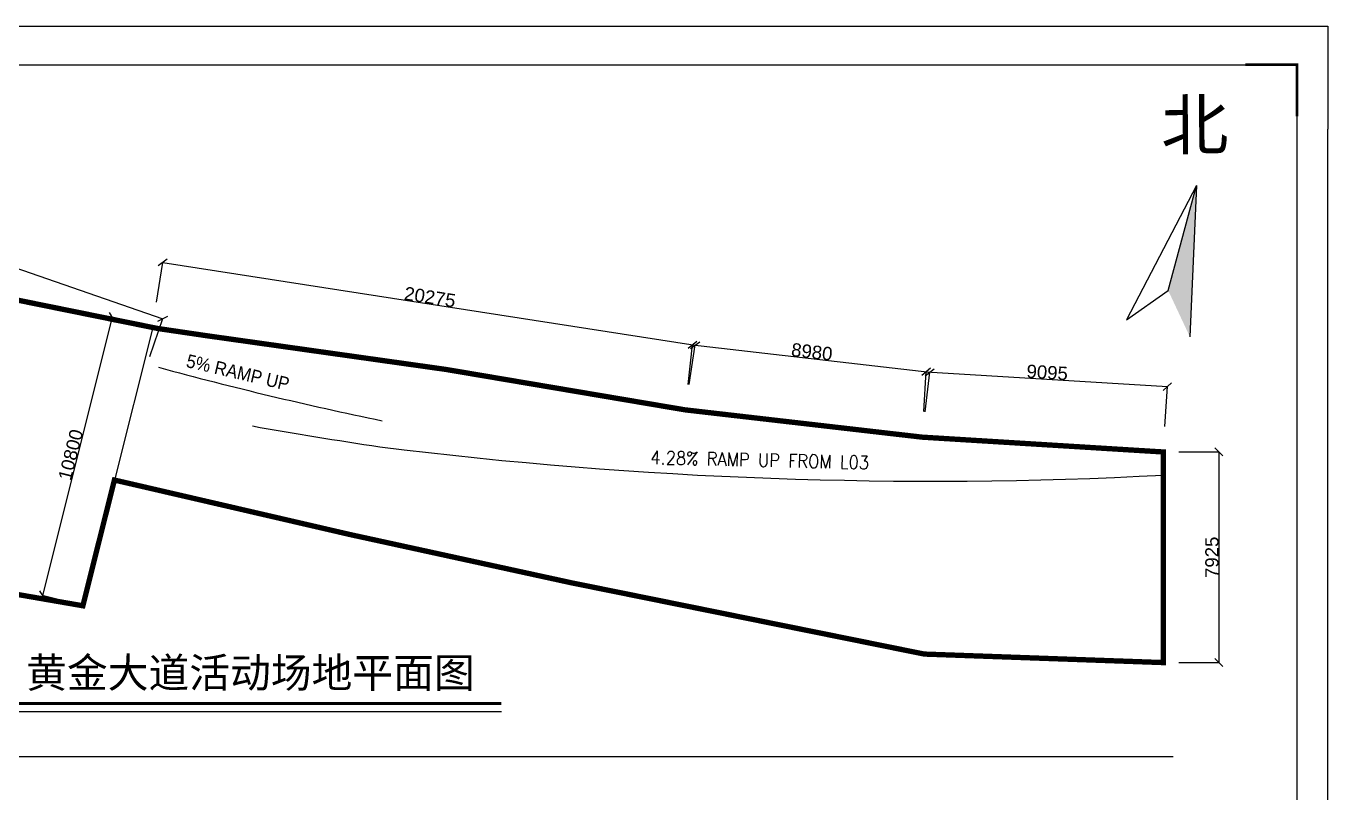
# Model space of a CAD drawing. Header units: inches. Extents: x 23272 to 104920, y -50549 to 7188.
# Drawn here: x 55924 to 104920, y -21680 to 7188 of the extents above; entities that cross this region are included whole.
import ezdxf

# ---------------------------------------------------------------- set-up
doc = ezdxf.new("R2010")
doc.units = ezdxf.units.IN
doc.header["$MEASUREMENT"] = 0
doc.layers.add('DIM', color=3, linetype='Continuous')
doc.layers.add('WALL', color=255, linetype='Continuous')
doc.styles.add('3F_2017.02$0$H1', font='swisscl.ttf')
doc.styles.add('3F_2017.02$0$SIMPLEX', font='swissl.ttf', dxfattribs={"width": 0.9})
doc.styles.add('SIMPLEX', font='SIMPLEX.shx', dxfattribs={"width": 0.9, "height": 1000})
doc.styles.get("Standard").update_dxf_attribs({"font": 'arial.ttf'})
doc.dimstyles.new('DIM-200MM', dxfattribs={"dimtxt": 200, "dimasz": 120, "dimexe": 10, "dimexo": 10, "dimgap": 0.7, "dimtad": 1, "dimdec": 0, "dimrnd": 5, "dimzin": 1, "dimdsep": 46, "dimtxsty": 'Standard', "dimblk": 'OBLIQUE', "dimcen": 0.5, "dimdle": 1, "dimclrd": 256, "dimclre": 256, "dimclrt": 7, "dimaunit": 1, "dimadec": 0, "dimazin": 0, "dimtfac": 1, "dimtdec": 0, "dimtix": 1, "dimtmove": 2, "dimatfit": 3, "dimfxl": 0, "dimtolj": 1, "dimtzin": 1, "dimarcsym": 0})

# ---------------------------------------------------------------- blocks, each defined once
blk = doc.blocks.new('_Oblique')
at = {"color": 0, "linetype": 'ByBlock', "lineweight": -2}
blk.add_line((-0.5, -0.5), (0.5, 0.5), dxfattribs=at)
blk = doc.blocks.new('*D40')
at = {"layer": 'DEFPOINTS', "color": 0, "transparency": 16777216}
for p in [(46888, -2401), (61070, -3828), (59992, -6941)]:
    blk.add_point(p, dxfattribs=at)
at = {"layer": 'DIM', "lineweight": -2, "transparency": 16777216}
for p, q in [((47475, -706), (47970, 721)), ((47965, 712), (61071, -3829)), ((60579, -5246), (61073, -3819))]:
    blk.add_line(p, q, dxfattribs=at)
at = {"layer": 'DIM', "lineweight": -2, "transparency": 16777216, "xscale": 300, "yscale": 300, "zscale": 300}
for p, rotation in [((47966, 711), 160.8916408576946), ((61070, -3828), 340.8916408576946)]:
    blk.add_blockref('_Oblique', p, dxfattribs=dict(at, rotation=rotation))
at = {"layer": 'DIM', "color": 7, "transparency": 16777216, "insert": (54602, -1316), "char_height": 500, "attachment_point": 5, "rotation": 340.8916}
blk.add_mtext('\\A1;13865', dxfattribs=at)
blk = doc.blocks.new('*D42')
at = {"layer": 'DEFPOINTS', "color": 0, "transparency": 16777216}
for p in [(60689, -4158), (56541, -14252), (58063, -14634)]:
    blk.add_point(p, dxfattribs=at)
at = {"layer": 'DIM', "lineweight": -2, "transparency": 16777216}
for p, q in [((59168, -3776), (56541, -14253)), ((60623, -4142), (59158, -3774)), ((57996, -14617), (56532, -14250))]:
    blk.add_line(p, q, dxfattribs=at)
at = {"layer": 'DIM', "lineweight": -2, "transparency": 16777216, "xscale": 300, "yscale": 300, "zscale": 300}
for p, rotation in [((59168, -3777), 75.92346027979342), ((56541, -14252), 255.9234602797934)]:
    blk.add_blockref('_Oblique', p, dxfattribs=dict(at, rotation=rotation))
at = {"layer": 'DIM', "color": 7, "transparency": 16777216, "insert": (57606, -8952), "char_height": 500, "attachment_point": 5, "rotation": 75.9235}
blk.add_mtext('\\A1;10800', dxfattribs=at)
blk = doc.blocks.new('*D43')
at = {"layer": 'DEFPOINTS', "color": 0, "transparency": 16777216}
for p in [(98727, -8845), (98727, -16773), (100812, -16773)]:
    blk.add_point(p, dxfattribs=at)
at = {"layer": 'DIM', "lineweight": -2, "transparency": 16777216}
for p, q in [((99312, -8845), (100822, -8845)), ((100812, -8844), (100812, -16774)), ((99312, -16773), (100822, -16773))]:
    blk.add_line(p, q, dxfattribs=at)
at = {"layer": 'DIM', "lineweight": -2, "transparency": 16777216, "xscale": 300, "yscale": 300, "zscale": 300}
for p, rotation in [((100812, -8845), 90), ((100812, -16773), 270)]:
    blk.add_blockref('_Oblique', p, dxfattribs=dict(at, rotation=rotation))
at = {"layer": 'DIM', "color": 7, "transparency": 16777216, "insert": (100556, -12809), "char_height": 500, "attachment_point": 5, "rotation": 90}
blk.add_mtext('\\A1;7925', dxfattribs=at)
blk = doc.blocks.new('*D44')
at = {"layer": 'DEFPOINTS', "color": 0, "transparency": 16777216}
for p in [(60689, -4158), (81104, -4820), (80727, -7260)]:
    blk.add_point(p, dxfattribs=at)
at = {"layer": 'DIM', "lineweight": -2, "transparency": 16777216}
for p, q in [((60837, -3201), (61068, -1708)), ((61066, -1718), (81105, -4820)), ((80875, -6302), (81106, -4810))]:
    blk.add_line(p, q, dxfattribs=at)
at = {"layer": 'DIM', "lineweight": -2, "transparency": 16777216, "xscale": 300, "yscale": 300, "zscale": 300}
for p, rotation in [((61067, -1718), 171.2018846011531), ((81104, -4820), 351.2018846011531)]:
    blk.add_blockref('_Oblique', p, dxfattribs=dict(at, rotation=rotation))
at = {"layer": 'DIM', "color": 7, "transparency": 16777216, "insert": (71125, -3016), "char_height": 500, "attachment_point": 5, "rotation": 351.2019}
blk.add_mtext('\\A1;20275', dxfattribs=at)
blk = doc.blocks.new('*D45')
at = {"layer": 'DEFPOINTS', "color": 0, "transparency": 16777216}
for p in [(89930, -5845), (80727, -7260), (89649, -8287)]:
    blk.add_point(p, dxfattribs=at)
at = {"layer": 'DIM', "lineweight": -2, "transparency": 16777216}
for p, q in [((80836, -6307), (81009, -4807)), ((81007, -4817), (89931, -5845)), ((89758, -7335), (89931, -5835))]:
    blk.add_line(p, q, dxfattribs=at)
at = {"layer": 'DIM', "lineweight": -2, "transparency": 16777216, "xscale": 300, "yscale": 300, "zscale": 300}
for p, rotation in [((81008, -4817), 173.4299489674599), ((89930, -5845), 353.4299489674599)]:
    blk.add_blockref('_Oblique', p, dxfattribs=dict(at, rotation=rotation))
at = {"layer": 'DIM', "color": 7, "transparency": 16777216, "insert": (85498, -5076), "char_height": 500, "attachment_point": 5, "rotation": 353.4299}
blk.add_mtext('\\A1;8980', dxfattribs=at)
blk = doc.blocks.new('*D46')
at = {"layer": 'DEFPOINTS', "color": 0, "transparency": 16777216}
for p in [(98878, -6386), (89649, -8287), (98727, -8845)]:
    blk.add_point(p, dxfattribs=at)
at = {"layer": 'DIM', "lineweight": -2, "transparency": 16777216}
for p, q in [((89708, -7325), (89800, -5818)), ((89799, -5828), (98879, -6386)), ((98786, -7883), (98879, -6376))]:
    blk.add_line(p, q, dxfattribs=at)
at = {"layer": 'DIM', "lineweight": -2, "transparency": 16777216, "xscale": 300, "yscale": 300, "zscale": 300}
for p, rotation in [((89800, -5828), 176.4812859903563), ((98878, -6386), 356.4812859903563)]:
    blk.add_blockref('_Oblique', p, dxfattribs=dict(at, rotation=rotation))
at = {"layer": 'DIM', "color": 7, "transparency": 16777216, "insert": (94355, -5851), "char_height": 500, "attachment_point": 5, "rotation": 356.4813}
blk.add_mtext('\\A1;9095', dxfattribs=at)

msp = doc.modelspace()

# ---------------------------------------------------------------- hatches: boundary and pattern name
msp.add_hatch(color=256).paths.add_polyline_path([(98910.3, -2772.6), (99723.2, -4508.9), (99970.4, 1183.5)])

# ---------------------------------------------------------------- linework, layer by layer
for p, q in [((99970.4, 1183.5), (97338.2, -3869.8)), ((98910.3, -2772.6), (99970.4, 1183.5)), ((99970.4, 1183.5), (99723.2, -4508.9)), ((60689.3, -4158.2), (59249.3, -9901)), ((28997.9, -20304.7), (99088.3, -20304.7))]:
    msp.add_line(p, q)
at = {"ltscale": 0.1}
msp.add_line((97338.2, -3869.8), (98910.3, -2772.6), dxfattribs=at)
for points in [[(23271.8, -46660.7), (23271.8, 7188.1), (101031.8, 7188.1)], [(101031.8, 7188.1), (104919.8, 7188.1), (104919.8, 3300.1)], [(101031.8, -50548.7), (104919.8, -50548.7), (104919.8, 3300.1)], [(55499.9, -18608.4), (73812.1, -18608.4)]]:
    msp.add_lwpolyline(points)
msp.add_lwpolyline([(24438.2, 5730.1), (103753.4, 5730.1), (103753.4, -49090.7), (24438.2, -49090.7)], close=True)
for points, const_width in [([(103753.4, 3786.1), (103753.4, 5730.1), (101809.4, 5730.1)], 97.2), ([(55499.9, -18312.7), (73812.1, -18312.7)], 112.5)]:
    msp.add_lwpolyline(points, dxfattribs=dict(const_width=const_width))
at = {"layer": 'DIM'}
for centre, radius, start, end in [((98868.9, 134486.7), 145194.8, 254.845519, 258.258713), ((93455.1, 154394.4), 164832.8, 259.861645, 261.54966), ((89989.5, 157043), 166987, 262.85949, 273.00123)]:
    msp.add_arc(centre, radius, start, end, dxfattribs=at)
at = {"layer": 'WALL', "const_width": 200}
msp.add_lwpolyline([(71726.8, -5738.1), (62726.8, -4469.5), (60891.4, -4199.2), (54058, -2815.5), (47271.2, -1137.4), (46888.1, -2401.2), (33920.2, 2091.5), (29804, -8032.7), (39365.4, -10808.8), (44019.9, -11869.7), (44019.9, -11869.6), (50156.4, -13268.3), (58062.5, -14633.8), (59249.3, -9901), (68142.5, -11958.9), (76444.6, -13768.5), (89726.8, -16452.1), (98726.8, -16772.8), (98726.8, -8845.3), (89648.5, -8287.1), (80726.8, -7259.5)], close=True, dxfattribs=at)

# ---------------------------------------------------------------- texts
at = {"style": '3F_2017.02$0$H1'}
msp.add_text('北', height=1859, rotation=0.3594, dxfattribs=at).set_placement((98645.4, 2533.4))
at = {"insert": (55928.9, -16590.7), "char_height": 1125, "width": 18094.032, "attachment_point": 1}
msp.add_mtext('{\\fSimSun|b0|i0|c134|p2;黄金大道活动场地平面图}', dxfattribs=at)
at = {"layer": 'DIM', "color": 0, "width": 0.9}
for s, rotation, style, p in [('5% RAMP UP ', 346.84988, '3F_2017.02$0$SIMPLEX', (61920.1, -5643)), ('4.28% RAMP UP FROM L03', 358.62481, 'SIMPLEX', (79413.1, -9298.6))]:
    msp.add_text(s, height=500, rotation=rotation, dxfattribs=dict(at, style=style)).set_placement(p)

# ---------------------------------------------------------------- dimensions: what is measured, and where the dimension line sits
at = {"layer": 'DIM'}
for p1, p2, distance, picture, middle in [((46888.1, -2401.2), (59991.5, -6940.8), 3294, '*D40', (54602, -1316.5)), ((60689.3, -4158.2), (80726.8, -7259.5), 2468.9, '*D44', (71124.8, -3016)), ((60689.3, -4158.2), (58062.5, -14633.8), -1568.4, '*D42', (57606.3, -8952.3)), ((80726.8, -7259.5), (89648.5, -8287.1), 2458.7, '*D45', (85498.3, -5076.5)), ((89648.5, -8287.1), (98726.8, -8845.3), 2464.1, '*D46', (94354.6, -5851.3)), ((98726.774, -8845.315), (98726.774, -16772.8136), 2085.554, '*D43', (100556.3415, -12809.0643))]:
    dim = msp.add_aligned_dim(p1=p1, p2=p2, distance=distance, dimstyle='DIM-200MM', override={"dimtxt": 500, "dimasz": 300, "dimfxl": 1500}, dxfattribs=at)
    dim.commit()
    dim.dimension.update_dxf_attribs({"geometry": picture, "text_midpoint": middle})

doc.saveas('drawing.dxf')
